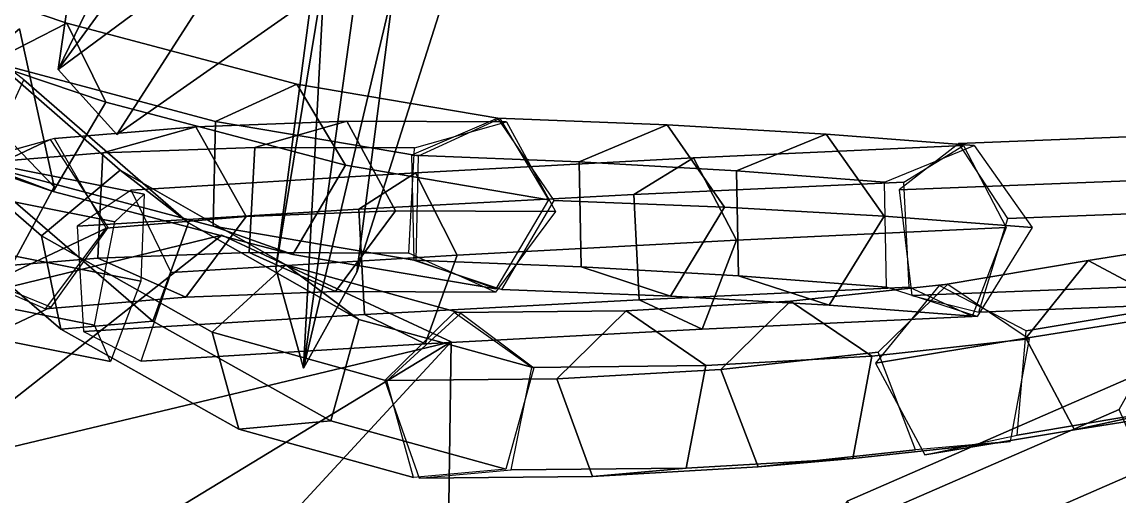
# Model space of a CAD drawing. Header units: metres. Extents: x -488 to 282, y -579 to 399.
# Drawn here: x -343.18 to -309.56, y -38.56 to -24.02 of the extents above; entities that cross this region are included whole.
import ezdxf

# ---------------------------------------------------------------- set-up
doc = ezdxf.new("R2010")
doc.units = ezdxf.units.M

msp = doc.modelspace()

# ---------------------------------------------------------------- linework, layer by layer
at = {"layer": 'coreopsi_1InfInt', "color": 3}
for points in [[(-333.228, -27.06827, 297.6744), (-337.8512, -27.2385, 307.1165), (-340.7062, -28.03732, 305.704), (-336.0463, -27.8674, 296.1902)], [(-331.7306, -29.8169, 298.469), (-336.3094, -29.987, 307.822), (-337.8512, -27.2385, 307.1165), (-333.228, -27.06827, 297.6744)], [(-328.3312, -27.08567, 288.3857), (-333.228, -27.06827, 297.6744), (-336.0463, -27.8674, 296.1902), (-331.1494, -27.8848, 286.9014)], [(-326.8338, -29.8343, 289.1802), (-331.7306, -29.8169, 298.469), (-333.228, -27.06827, 297.6744), (-328.3312, -27.08567, 288.3857)], [(-323.4122, -27.1812, 279.0383), (-328.6024, -26.9758, 288.2136), (-331.2467, -28.1038, 286.7426), (-326.1091, -28.3075, 277.6646)], [(-321.6527, -29.7005, 280.031), (-326.8681, -29.4946, 289.2513), (-328.6024, -26.9758, 288.2136), (-323.4122, -27.1812, 279.0383)], [(-318.5382, -27.4581, 269.6931), (-323.4122, -27.1812, 279.0383), (-326.1091, -28.3075, 277.6646), (-321.2843, -28.5821, 268.4185)], [(-316.7549, -29.9784, 270.64), (-321.6527, -29.7005, 280.031), (-323.4122, -27.1812, 279.0383), (-318.5382, -27.4581, 269.6931)], [(-339.443, -29.3043, 279.3512), (-349.4714, -27.3154, 281.7464), (-350.3668, -28.1651, 278.7032), (-340.3384, -30.154, 276.308)], [(-339.5358, -31.9679, 281.1747), (-349.5641, -29.979, 283.5699), (-349.4714, -27.3154, 281.7464), (-339.443, -29.3043, 279.3512)], [(-337.8512, -27.2385, 307.1165), (-342.1891, -27.5962, 316.6879), (-345.0788, -28.396, 315.3482), (-340.7062, -28.03732, 305.704)], [(-336.3094, -29.987, 307.822), (-340.6057, -30.3427, 317.303), (-342.1891, -27.5962, 316.6879), (-337.8512, -27.2385, 307.1165)], [(-314.0032, -27.8052, 260.2287), (-318.5382, -27.4581, 269.6931), (-321.2843, -28.5821, 268.4185), (-316.7493, -28.9292, 258.9541)], [(-312.2199, -30.3255, 261.1756), (-316.7549, -29.9784, 270.64), (-318.5382, -27.4581, 269.6931), (-314.0032, -27.8052, 260.2287)], [(-306.484, -27.4349, 253.7182), (-314.4665, -27.745, 260.4009), (-316.2955, -29.1643, 258.1494), (-308.2358, -28.8507, 251.4041)], [(-304.9677, -29.7411, 255.3949), (-312.9644, -30.05263, 262.0883), (-314.4665, -27.745, 260.4009), (-306.484, -27.4349, 253.7182)], [(-336.0463, -27.8674, 296.1902), (-340.7062, -28.03732, 305.704), (-340.8603, -31.2602, 305.5706), (-336.2229, -31.09078, 296.1031)], [(-331.1494, -27.8848, 286.9014), (-336.0463, -27.8674, 296.1902), (-336.2229, -31.09078, 296.1031), (-331.326, -31.1081, 286.8144)], [(-314.3286, -27.8055, 260.6299), (-322.6005, -28.1904, 267.0866), (-324.4307, -29.3142, 264.6749), (-316.1589, -28.9293, 258.2182)], [(-313.0145, -30.3256, 262.1632), (-321.2863, -30.7105, 268.62), (-322.6005, -28.1904, 267.0866), (-314.3286, -27.8055, 260.6299)], [(-340.3384, -30.154, 276.308), (-350.3668, -28.1651, 278.7032), (-350.9913, -31.3335, 278.7193), (-340.9629, -33.3224, 276.3241)], [(-340.7062, -28.03732, 305.704), (-345.0788, -28.396, 315.3482), (-345.2117, -31.6176, 315.1676), (-340.8603, -31.2602, 305.5706)], [(-322.6005, -28.1904, 267.0866), (-331.1191, -28.648, 273.2826), (-332.8612, -29.7663, 270.8041), (-324.4307, -29.3142, 264.6749)], [(-326.1091, -28.3075, 277.6646), (-331.2467, -28.1038, 286.7426), (-331.1714, -31.3303, 286.8574), (-326.0415, -31.5335, 277.7956)], [(-321.2863, -30.7105, 268.62), (-329.8466, -31.1707, 274.8464), (-331.1191, -28.648, 273.2826), (-322.6005, -28.1904, 267.0866)], [(-321.2843, -28.5821, 268.4185), (-326.1091, -28.3075, 277.6646), (-326.0415, -31.5335, 277.7956), (-321.2237, -31.8076, 268.5658)], [(-316.7493, -28.9292, 258.9541), (-321.2843, -28.5821, 268.4185), (-321.2237, -31.8076, 268.5658), (-316.6888, -32.1546, 259.1014)], [(-331.1191, -28.648, 273.2826), (-339.8412, -29.1758, 279.1828), (-341.4931, -30.2881, 276.6406), (-332.8612, -29.7663, 270.8041)], [(-329.8466, -31.1707, 274.8464), (-338.6113, -31.7015, 280.7755), (-339.8412, -29.1758, 279.1828), (-331.1191, -28.648, 273.2826)], [(-308.2358, -28.8507, 251.4041), (-316.2955, -29.1643, 258.1494), (-315.9093, -32.4107, 258.4597), (-307.7868, -32.0935, 251.664)], [(-316.1589, -28.9293, 258.2182), (-324.4307, -29.3142, 264.6749), (-324.2648, -32.5392, 264.6953), (-315.993, -32.1543, 258.2385)], [(-324.4307, -29.3142, 264.6749), (-332.8612, -29.7663, 270.8041), (-332.6817, -32.9907, 270.813), (-324.2648, -32.5392, 264.6953)], [(-323.3022, -32.431, 279.2514), (-328.4798, -32.2264, 288.4005), (-326.8681, -29.4946, 289.2513), (-321.6527, -29.7005, 280.031)], [(-332.8612, -29.7663, 270.8041), (-341.4931, -30.2881, 276.6406), (-341.2995, -33.5116, 276.6384), (-332.6817, -32.9907, 270.813)], [(-333.5709, -32.2887, 297.5034), (-338.1585, -32.4583, 306.872), (-336.3094, -29.987, 307.822), (-331.7306, -29.8169, 298.469)], [(-328.6741, -32.3061, 288.2146), (-333.5709, -32.2887, 297.5034), (-331.7306, -29.8169, 298.469), (-326.8338, -29.8343, 289.1802)], [(-318.4396, -32.7071, 269.9328), (-323.3022, -32.431, 279.2514), (-321.6527, -29.7005, 280.031), (-316.7549, -29.9784, 270.64)], [(-305.7683, -32.6037, 254.1327), (-313.851, -32.9196, 260.8955), (-312.9644, -30.05263, 262.0883), (-304.9677, -29.7411, 255.3949)], [(-340.4697, -34.437, 279.3146), (-350.4981, -32.4481, 281.7098), (-349.5641, -29.979, 283.5699), (-339.5358, -31.9679, 281.1747)], [(-338.1585, -32.4583, 306.872), (-342.4631, -32.8138, 316.3688), (-340.6057, -30.3427, 317.303), (-336.3094, -29.987, 307.822)], [(-313.9047, -33.0542, 260.4684), (-318.4396, -32.7071, 269.9328), (-316.7549, -29.9784, 270.64), (-312.2199, -30.3255, 261.1756)], [(-314.0586, -33.05391, 260.663), (-322.3305, -33.4388, 267.1197), (-321.2863, -30.7105, 268.62), (-313.0145, -30.3256, 262.1632)], [(-305.6028, -30.5594, 283.8378), (-310.5008, -31.3346, 293.1096), (-312.4119, -33.7159, 291.9007), (-307.4745, -32.9353, 282.5588)], [(-303.0308, -31.9664, 285.1919), (-307.8812, -32.7352, 294.3764), (-310.5008, -31.3346, 293.1096), (-305.6028, -30.5594, 283.8378)], [(-322.3305, -33.4388, 267.1197), (-330.8269, -33.8952, 273.297), (-329.8466, -31.1707, 274.8464), (-321.2863, -30.7105, 268.62)], [(-340.8603, -31.2602, 305.5706), (-345.2117, -31.6176, 315.1676), (-342.4631, -32.8138, 316.3688), (-338.1585, -32.4583, 306.872)], [(-336.2229, -31.09078, 296.1031), (-340.8603, -31.2602, 305.5706), (-338.1585, -32.4583, 306.872), (-333.5709, -32.2887, 297.5034)], [(-330.8269, -33.8952, 273.297), (-339.5262, -34.4217, 279.1793), (-338.6113, -31.7015, 280.7755), (-329.8466, -31.1707, 274.8464)], [(-331.326, -31.1081, 286.8144), (-336.2229, -31.09078, 296.1031), (-333.5709, -32.2887, 297.5034), (-328.6741, -32.3061, 288.2146)], [(-340.9629, -33.3224, 276.3241), (-350.9913, -31.3335, 278.7193), (-350.4981, -32.4481, 281.7098), (-340.4697, -34.437, 279.3146)], [(-326.0415, -31.5335, 277.7956), (-331.1714, -31.3303, 286.8574), (-328.4798, -32.2264, 288.4005), (-323.3022, -32.431, 279.2514)], [(-321.2237, -31.8076, 268.5658), (-326.0415, -31.5335, 277.7956), (-323.3022, -32.431, 279.2514), (-318.4396, -32.7071, 269.9328)], [(-310.5008, -31.3346, 293.1096), (-315.0736, -32.09913, 302.5467), (-317.0218, -34.4856, 301.4093), (-312.4119, -33.7159, 291.9007)], [(-307.8812, -32.7352, 294.3764), (-312.4096, -33.4933, 303.7249), (-315.0736, -32.09913, 302.5467), (-310.5008, -31.3346, 293.1096)], [(-316.6888, -32.1546, 259.1014), (-321.2237, -31.8076, 268.5658), (-318.4396, -32.7071, 269.9328), (-313.9047, -33.0542, 260.4684)], [(-315.993, -32.1543, 258.2385), (-324.2648, -32.5392, 264.6953), (-322.3305, -33.4388, 267.1197), (-314.0586, -33.05391, 260.663)], [(-314.8024, -32.06017, 302.606), (-319.624, -32.5876, 311.9192), (-321.7618, -34.6751, 310.6941), (-316.9402, -34.1477, 301.381)], [(-312.3153, -33.7398, 303.7985), (-317.137, -34.2672, 313.1116), (-319.624, -32.5876, 311.9192), (-314.8024, -32.06017, 302.606)], [(-307.7868, -32.0935, 251.664), (-315.9093, -32.4107, 258.4597), (-313.851, -32.9196, 260.8955), (-305.7683, -32.6037, 254.1327)], [(-324.2648, -32.5392, 264.6953), (-332.6817, -32.9907, 270.813), (-330.8269, -33.8952, 273.297), (-322.3305, -33.4388, 267.1197)], [(-319.624, -32.5876, 311.9192), (-324.6616, -32.8755, 321.0507), (-326.7916, -34.9616, 319.8097), (-321.7618, -34.6751, 310.6941)], [(-317.137, -34.2672, 313.1116), (-322.2271, -34.5603, 322.3404), (-324.6616, -32.8755, 321.0507), (-319.624, -32.5876, 311.9192)], [(-324.6616, -32.8755, 321.0507), (-329.9399, -32.9277, 330.0497), (-332.0616, -35.01279, 328.7929), (-326.7916, -34.9616, 319.8097)], [(-322.2271, -34.5603, 322.3404), (-327.5605, -34.6151, 331.4353), (-329.9399, -32.9277, 330.0497), (-324.6616, -32.8755, 321.0507)], [(-308.1434, -35.9283, 293.9708), (-312.6807, -36.6875, 303.3347), (-312.4096, -33.4933, 303.7249), (-307.8812, -32.7352, 294.3764)], [(-307.4745, -32.9353, 282.5588), (-312.4119, -33.7159, 291.9007), (-310.9275, -36.5309, 292.4495), (-306.0142, -35.7537, 283.1532)], [(-332.6817, -32.9907, 270.813), (-341.2995, -33.5116, 276.6384), (-339.5262, -34.4217, 279.1793), (-330.8269, -33.8952, 273.297)], [(-312.8928, -36.8811, 303.3216), (-317.7145, -37.4086, 312.6347), (-317.137, -34.2672, 313.1116), (-312.3153, -33.7398, 303.7985)], [(-312.4119, -33.7159, 291.9007), (-317.0218, -34.4856, 301.4093), (-315.5149, -37.2972, 301.9118), (-310.9275, -36.5309, 292.4495)], [(-317.7145, -37.4086, 312.6347), (-322.8298, -37.7034, 321.9086), (-322.2271, -34.5603, 322.3404), (-317.137, -34.2672, 313.1116)], [(-316.9402, -34.1477, 301.381), (-321.7618, -34.6751, 310.6941), (-320.616, -37.6644, 311.1181), (-315.7943, -37.137, 301.8049)], [(-322.8298, -37.7034, 321.9086), (-328.1896, -37.7588, 331.0479), (-327.5605, -34.6151, 331.4353), (-322.2271, -34.5603, 322.3404)], [(-326.7916, -34.9616, 319.8097), (-332.0616, -35.01279, 328.7929), (-331.0134, -38.00835, 329.3901), (-325.6934, -37.9552, 320.3209)], [(-321.7618, -34.6751, 310.6941), (-326.7916, -34.9616, 319.8097), (-325.6934, -37.9552, 320.3209), (-320.616, -37.6644, 311.1181)], [(-308.9441, -34.8143, 247.8476), (-317.8957, -38.7129, 251.473), (-318.5944, -39.8437, 248.5298), (-309.5569, -35.9074, 244.8713)], [(-307.2897, -37.08501, 249.44), (-316.2566, -40.9911, 253.0706), (-317.8957, -38.7129, 251.473), (-308.9441, -34.8143, 247.8476)], [(-306.0142, -35.7537, 283.1532), (-310.9275, -36.5309, 292.4495), (-308.1434, -35.9283, 293.9708), (-303.2836, -35.1583, 284.7712)], [(-309.5569, -35.9074, 244.8713), (-318.5944, -39.8437, 248.5298), (-317.3594, -42.879, 248.3146), (-308.2523, -38.9115, 244.6299)], [(-310.9275, -36.5309, 292.4495), (-315.5149, -37.2972, 301.9118), (-312.6807, -36.6875, 303.3347), (-308.1434, -35.9283, 293.9708)], [(-315.7943, -37.137, 301.8049), (-320.616, -37.6644, 311.1181), (-317.7145, -37.4086, 312.6347), (-312.8928, -36.8811, 303.3216)], [(-306.8646, -39.6026, 247.4628), (-315.9271, -43.551, 251.1298), (-316.2566, -40.9911, 253.0706), (-307.2897, -37.08501, 249.44)], [(-320.616, -37.6644, 311.1181), (-325.6934, -37.9552, 320.3209), (-322.8298, -37.7034, 321.9086), (-317.7145, -37.4086, 312.6347)], [(-325.6934, -37.9552, 320.3209), (-331.0134, -38.00835, 329.3901), (-328.1896, -37.7588, 331.0479), (-322.8298, -37.7034, 321.9086)]]:
    msp.add_3dface(points, dxfattribs=at)
at = {"layer": 'coreopsi_1Pdcel', "color": 3}
for points in [[(-341.8126, -24.05815, 303.8693), (-349.6222, -21.4108, 310.1632), (-351.7378, -22.6553, 308.0645), (-344.1279, -25.242, 301.9545)], [(-340.6136, -26.486, 305.6291), (-348.7486, -23.74, 312.2224), (-349.6222, -21.4108, 310.1632), (-341.8126, -24.05815, 303.8693)], [(-342.2253, -29.2178, 304.7782), (-350.3603, -26.4719, 311.3716), (-348.7486, -23.74, 312.2224), (-340.6136, -26.486, 305.6291)], [(-334.755, -25.9266, 296.4996), (-341.8126, -24.05815, 303.8693), (-344.1279, -25.242, 301.9545), (-337.2479, -27.07137, 294.7956)], [(-333.2671, -28.4181, 297.9164), (-340.6136, -26.486, 305.6291), (-341.8126, -24.05815, 303.8693), (-334.755, -25.9266, 296.4996)], [(-340.1781, -28.5702, 346.834), (-345.0849, -24.2855, 354.5474), (-347.6282, -26.1936, 353.9821), (-342.5833, -30.5768, 346.0481)], [(-338.0822, -30.1792, 348.6905), (-343.1271, -25.796, 356.6245), (-345.0849, -24.2855, 354.5474), (-340.1781, -28.5702, 346.834)], [(-337.2479, -27.07137, 294.7956), (-344.1279, -25.242, 301.9545), (-344.3816, -28.4125, 302.5131), (-337.324, -30.281, 295.1433)], [(-344.3816, -28.4125, 302.5131), (-352.1913, -25.7653, 308.807), (-350.3603, -26.4719, 311.3716), (-342.2253, -29.2178, 304.7782)], [(-339.1723, -33.1953, 349.0694), (-344.4422, -28.6517, 357.3623), (-343.1271, -25.796, 356.6245), (-338.0822, -30.1792, 348.6905)], [(-342.5833, -30.5768, 346.0481), (-347.6282, -26.1936, 353.9821), (-347.266, -28.9011, 355.7046), (-341.9962, -33.4448, 347.4116)], [(-328.5332, -26.9835, 288.1071), (-334.755, -25.9266, 296.4996), (-337.2479, -27.07137, 294.7956), (-331.0261, -28.1282, 286.4031)], [(-327.0453, -29.475, 289.524), (-333.2671, -28.4181, 297.9164), (-334.755, -25.9266, 296.4996), (-328.5332, -26.9835, 288.1071)], [(-334.8788, -31.1499, 297.0656), (-342.2253, -29.2178, 304.7782), (-340.6136, -26.486, 305.6291), (-333.2671, -28.4181, 297.9164)], [(-331.0261, -28.1282, 286.4031), (-337.2479, -27.07137, 294.7956), (-337.324, -30.281, 295.1433), (-331.1022, -31.3379, 286.7509)], [(-342.3175, -27.6305, 316.9853), (-346.2404, -29.477, 326.5489), (-349.13, -30.2769, 325.2092), (-345.2072, -28.4303, 315.6456)], [(-340.5556, -30.3293, 317.1869), (-344.4784, -32.1759, 326.7505), (-346.2404, -29.477, 326.5489), (-342.3175, -27.6305, 316.9853)], [(-337.324, -30.281, 295.1433), (-344.3816, -28.4125, 302.5131), (-342.2253, -29.2178, 304.7782), (-334.8788, -31.1499, 297.0656)], [(-335.0931, -31.4719, 338.6087), (-340.1781, -28.5702, 346.834), (-342.5833, -30.5768, 346.0481), (-337.3567, -33.5379, 337.5907)], [(-332.8556, -33.1403, 340.2331), (-338.0822, -30.1792, 348.6905), (-340.1781, -28.5702, 346.834), (-335.0931, -31.4719, 338.6087)], [(-328.657, -32.2068, 288.6731), (-334.8788, -31.1499, 297.0656), (-333.2671, -28.4181, 297.9164), (-327.0453, -29.475, 289.524)], [(-341.9962, -33.4448, 347.4116), (-347.266, -28.9011, 355.7046), (-344.4422, -28.6517, 357.3623), (-339.1723, -33.1953, 349.0694)], [(-333.7154, -36.2531, 340.2341), (-339.1723, -33.1953, 349.0694), (-338.0822, -30.1792, 348.6905), (-332.8556, -33.1403, 340.2331)], [(-342.3032, -32.7711, 315.9986), (-346.226, -34.6177, 325.5622), (-344.4784, -32.1759, 326.7505), (-340.5556, -30.3293, 317.1869)], [(-337.3567, -33.5379, 337.5907), (-342.5833, -30.5768, 346.0481), (-341.9962, -33.4448, 347.4116), (-336.5392, -36.5026, 338.5764)], [(-331.1022, -31.3379, 286.7509), (-337.324, -30.281, 295.1433), (-334.8788, -31.1499, 297.0656), (-328.657, -32.2068, 288.6731)], [(-345.1616, -31.6042, 315.0515), (-349.0844, -33.4508, 324.6151), (-346.226, -34.6177, 325.5622), (-342.3032, -32.7711, 315.9986)], [(-329.7332, -32.9554, 329.7018), (-335.0931, -31.4719, 338.6087), (-337.3567, -33.5379, 337.5907), (-331.9968, -35.02147, 328.6838)], [(-327.4957, -34.6238, 331.3262), (-332.8556, -33.1403, 340.2331), (-335.0931, -31.4719, 338.6087), (-329.7332, -32.9554, 329.7018)], [(-336.5392, -36.5026, 338.5764), (-341.9962, -33.4448, 347.4116), (-339.1723, -33.1953, 349.0694), (-333.7154, -36.2531, 340.2341)], [(-328.3556, -37.7366, 331.3273), (-333.7154, -36.2531, 340.2341), (-332.8556, -33.1403, 340.2331), (-327.4957, -34.6238, 331.3262)], [(-331.9968, -35.02147, 328.6838), (-337.3567, -33.5379, 337.5907), (-336.5392, -36.5026, 338.5764), (-331.1794, -37.9861, 329.6695)], [(-331.1794, -37.9861, 329.6695), (-336.5392, -36.5026, 338.5764), (-333.7154, -36.2531, 340.2341), (-328.3556, -37.7366, 331.3273)]]:
    msp.add_3dface(points, dxfattribs=at)
at = {"layer": 'coreopsi_1Petal1', "color": 3}
for points in [[(-337.1431, -15.301, 246.5601), (-341.2912, -20.05083, 239.8079), (-342.0792, -25.4764, 239.6185)], [(-337.1431, -15.301, 246.5601), (-342.0792, -25.4764, 239.6185), (-341.2912, -20.05083, 239.8079)], [(-336.7125, -18.08774, 247.8085), (-337.1431, -15.301, 246.5601), (-342.0792, -25.4764, 239.6185)], [(-336.7125, -18.08774, 247.8085), (-342.0792, -25.4764, 239.6185), (-337.1431, -15.301, 246.5601)], [(-342.0792, -25.4764, 239.6185), (-336.2146, -21.1383, 249.2509), (-336.7125, -18.08774, 247.8085)], [(-342.0792, -25.4764, 239.6185), (-336.7125, -18.08774, 247.8085), (-336.2146, -21.1383, 249.2509)], [(-342.0792, -25.4764, 239.6185), (-340.2744, -27.4713, 243.7734), (-336.2146, -21.1383, 249.2509)], [(-342.0792, -25.4764, 239.6185), (-336.2146, -21.1383, 249.2509), (-340.2744, -27.4713, 243.7734)], [(-336.2146, -21.1383, 249.2509), (-340.2744, -27.4713, 243.7734), (-334.4189, -23.3697, 251.3576)], [(-336.2146, -21.1383, 249.2509), (-334.4189, -23.3697, 251.3576), (-340.2744, -27.4713, 243.7734)], [(-331.7739, -22.9087, 261.9421), (-332.9247, -31.6934, 264.7871), (-329.7627, -21.7632, 264.6412)], [(-331.7739, -22.9087, 261.9421), (-329.7627, -21.7632, 264.6412), (-332.9247, -31.6934, 264.7871)], [(-334.2697, -22.9469, 252.7925), (-335.4077, -31.5851, 256.6849), (-333.9156, -22.5081, 255.8242)], [(-334.2697, -22.9469, 252.7925), (-333.9156, -22.5081, 255.8242), (-335.4077, -31.5851, 256.6849)], [(-333.9156, -22.5081, 255.8242), (-335.4077, -31.5851, 256.6849), (-334.5562, -34.6408, 261.1606)], [(-333.9156, -22.5081, 255.8242), (-334.5562, -34.6408, 261.1606), (-335.4077, -31.5851, 256.6849)], [(-332.8995, -22.7327, 258.7271), (-333.9156, -22.5081, 255.8242), (-334.5562, -34.6408, 261.1606)], [(-332.8995, -22.7327, 258.7271), (-334.5562, -34.6408, 261.1606), (-333.9156, -22.5081, 255.8242)], [(-334.5562, -34.6408, 261.1606), (-331.7739, -22.9087, 261.9421), (-332.8995, -22.7327, 258.7271)], [(-334.5562, -34.6408, 261.1606), (-332.8995, -22.7327, 258.7271), (-331.7739, -22.9087, 261.9421)], [(-334.5562, -34.6408, 261.1606), (-332.9247, -31.6934, 264.7871), (-331.7739, -22.9087, 261.9421)], [(-334.5562, -34.6408, 261.1606), (-331.7739, -22.9087, 261.9421), (-332.9247, -31.6934, 264.7871)], [(-345.256, -25.9134, 372.2379), (-342.1996, -29.07285, 377.7215), (-343.2593, -24.2332, 371.6043)], [(-345.256, -25.9134, 372.2379), (-343.2593, -24.2332, 371.6043), (-342.1996, -29.07285, 377.7215)], [(-343.9216, -32.2545, 378.6636), (-342.1996, -29.07285, 377.7215), (-345.256, -25.9134, 372.2379)], [(-343.9216, -32.2545, 378.6636), (-345.256, -25.9134, 372.2379), (-342.1996, -29.07285, 377.7215)], [(-346.0855, -37.6688, 377.6721), (-337.0558, -30.5557, 386.6385), (-349.9602, -33.7024, 377.1414)], [(-346.0855, -37.6688, 377.6721), (-349.9602, -33.7024, 377.1414), (-337.0558, -30.5557, 386.6385)], [(-330.0337, -33.8315, 386.9428), (-337.0558, -30.5557, 386.6385), (-346.0855, -37.6688, 377.6721)], [(-330.0337, -33.8315, 386.9428), (-346.0855, -37.6688, 377.6721), (-337.0558, -30.5557, 386.6385)], [(-330.0337, -33.8315, 386.9428), (-346.0855, -37.6688, 377.6721), (-343.5078, -42.02552, 375.96)], [(-330.0337, -33.8315, 386.9428), (-343.5078, -42.02552, 375.96), (-346.0855, -37.6688, 377.6721)], [(-343.5078, -42.02552, 375.96), (-341.2662, -46.00117, 374.3759), (-330.0337, -33.8315, 386.9428)], [(-343.5078, -42.02552, 375.96), (-330.0337, -33.8315, 386.9428), (-341.2662, -46.00117, 374.3759)], [(-341.2662, -46.00117, 374.3759), (-330.1297, -40.9402, 382.1138), (-330.0337, -33.8315, 386.9428)], [(-341.2662, -46.00117, 374.3759), (-330.0337, -33.8315, 386.9428), (-330.1297, -40.9402, 382.1138)]]:
    msp.add_3dface(points, dxfattribs=at)

doc.saveas('drawing.dxf')
